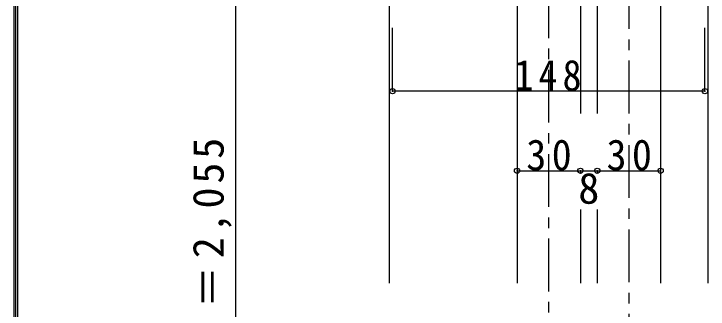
# Model space of a CAD drawing. Units: millimetres at full size, sheet at 1:5. Extents: x -973 to 977, y -718 to 696.
# Drawn here: x -973.3 to -644.5, y -312.2 to -172.4 of the extents above; entities that cross this region are included whole.
import ezdxf
from ezdxf.enums import TextEntityAlignment as Align

# ---------------------------------------------------------------- set-up
doc = ezdxf.new("R2010")
doc.units = ezdxf.units.MM
doc.header["$LTSCALE"] = 5
doc.header["$PDMODE"] = 32
doc.header["$PDSIZE"] = 2.5
doc.linetypes.add('CHAIN1', pattern=[8, 5, -1, 1, -1])
for name, color, linetype in [('0-1_通り芯', 4, 'CHAIN1'), ('0-4_枠', 3, 'Continuous'), ('0-6_扉', 7, 'Continuous'), ('0-B_寸法', 7, 'Continuous'), ('F-1_枠', 6, 'Continuous')]:
    doc.layers.add(name, color=color, linetype=linetype)
doc.styles.add('ＭＳ ゴシック', font='')
doc.styles.get('ＭＳ ゴシック').set_extended_font_data('MS Gothic')

msp = doc.modelspace()

# ---------------------------------------------------------------- linework, layer by layer
at = {"layer": '0-1_通り芯'}
for p, q in [((-719.997, -583.822), (-719.997, -2.5)), ((-681.997, -74.5), (-681.997, -555.5))]:
    msp.add_line(p, q, dxfattribs=at)
at = {"layer": '0-4_枠', "color": 4}
for p, q in [((-795.497, -300), (-795.497, -60.5)), ((-644.497, -300), (-644.497, -60.5))]:
    msp.add_line(p, q, dxfattribs=at)
at = {"layer": '0-6_扉', "color": 6}
for p, q in [((-734.997, -125.5), (-734.997, -300)), ((-704.997, -125.5), (-704.997, -219.526)), ((-696.997, -125.5), (-696.997, -219.526)), ((-666.997, -125.5), (-666.997, -300)), ((-704.997, -265.105), (-704.997, -300)), ((-696.997, -265.105), (-696.997, -300))]:
    msp.add_line(p, q, dxfattribs=at)
at = {"layer": '0-B_寸法', "color": 4}
for p, q in [((-868.333, -52.5), (-868.333, -567.5)), ((-793.997, -209), (-793.997, -179)), ((-645.997, -209), (-645.997, -179)), ((-645.997, -209), (-793.997, -209)), ((-734.997, -246.699), (-704.997, -246.699)), ((-734.997, -246.699), (-734.997, -296.449)), ((-704.997, -246.699), (-696.997, -246.699)), ((-704.997, -246.699), (-704.997, -248.026)), ((-696.997, -246.699), (-666.997, -246.699)), ((-696.997, -246.699), (-696.997, -248.026)), ((-666.997, -246.699), (-666.997, -296.449)), ((-704.997, -265.105), (-704.997, -296.449)), ((-696.997, -265.105), (-696.997, -296.449))]:
    msp.add_line(p, q, dxfattribs=at)
at = {"layer": '0-B_寸法'}
for p in [(-793.997, -209), (-645.997, -209), (-734.997, -246.699), (-704.997, -246.699), (-696.997, -246.699), (-666.997, -246.699)]:
    msp.add_point(p, dxfattribs=at)
at = {"layer": 'F-1_枠'}
for p, q in [((-973.347, 695.833), (-973.347, -700.833)), ((-972.514, 695.833), (-972.514, -700.833)), ((-971.68, 695.833), (-971.68, -700.833))]:
    msp.add_line(p, q, dxfattribs=at)

# ---------------------------------------------------------------- texts
at = {"layer": '0-B_寸法', "style": 'ＭＳ ゴシック'}
msp.add_text('8', height=14.66, dxfattribs=at).set_placement((-705.997, -266.699), align=Align.BOTTOM_LEFT)
at = {"layer": '0-B_寸法', "char_height": 14.66, "attachment_point": 7, "style": 'ＭＳ ゴシック'}
for s, insert in [('\\T1.27;\\W0.9;148', (-736.247, -209)), ('\\T1.27;\\W0.95;30', (-730.622, -246.699)), ('\\T1.27;\\W0.95;30', (-692.622, -246.699))]:
    msp.add_mtext(s, dxfattribs=dict(at, insert=insert))
at = {"layer": '0-B_寸法', "insert": (-870.187, -382.5), "char_height": 14.66, "attachment_point": 7, "rotation": 90, "style": 'ＭＳ ゴシック'}
msp.add_mtext('\\T1.18;ＲＯＨ＝2,055', dxfattribs=at)

doc.saveas('drawing.dxf')
